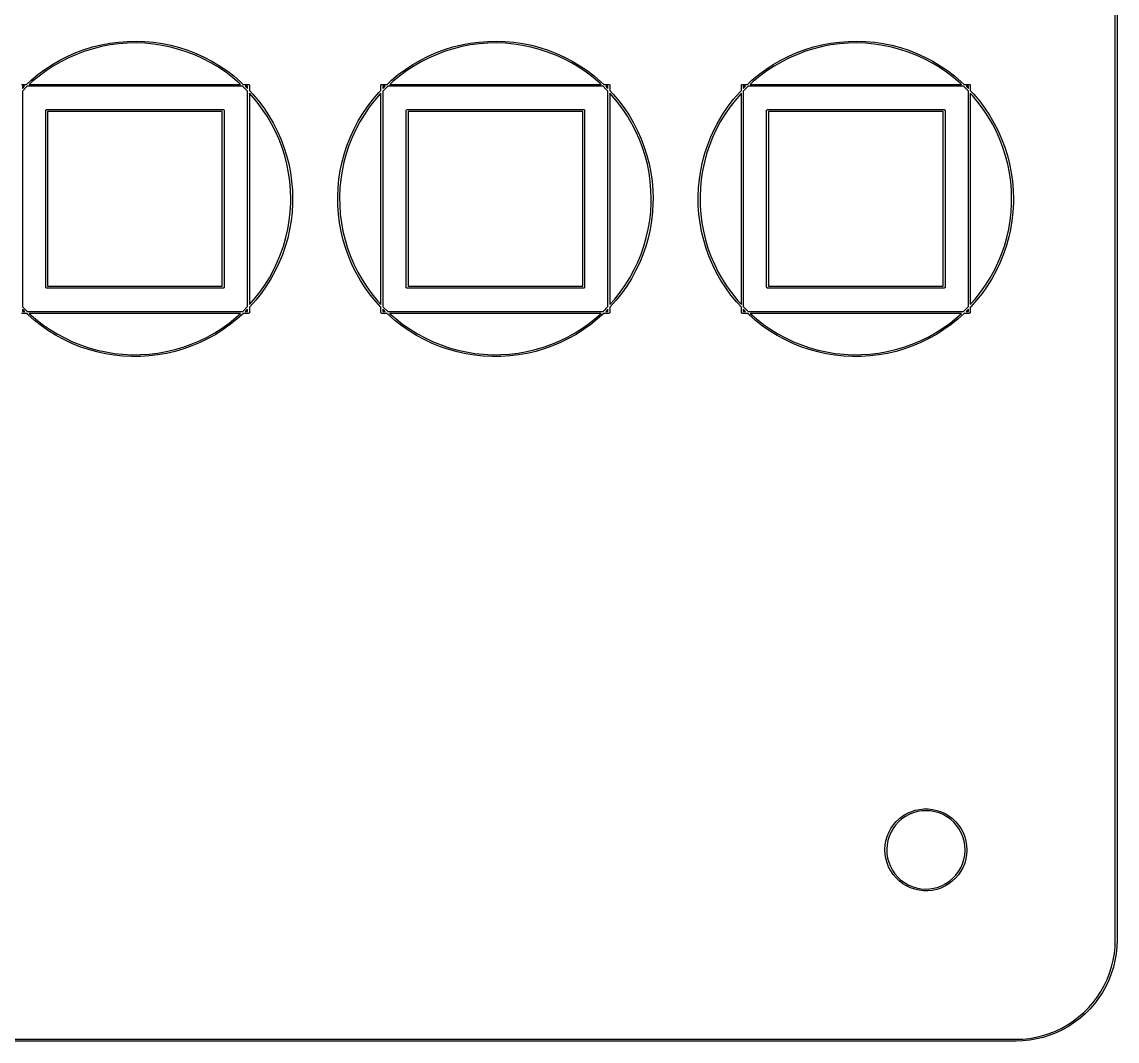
# Model space of a CAD drawing. Extents: x 63 to 356, y -222 to -69.
# Drawn here: x 269.6 to 356.5, y -221.5 to -140.8 of the extents above; entities that cross this region are included whole.
import ezdxf

# ---------------------------------------------------------------- set-up
doc = ezdxf.new("R2010")
doc.units = 0
doc.layers.add('BLACK', color=7, linetype='CONTINUOUS')

msp = doc.modelspace()

# ---------------------------------------------------------------- linework, layer by layer
at = {"layer": 'BLACK', "linetype": 'CONTINUOUS'}
for p, q in [((356.319, -213.519), (356.319, -76.9937)), ((356.469, -76.9937), (356.469, -213.519)), ((276.608, -142.443), (277.3, -142.351)), ((277.3, -142.351), (277.996, -142.297)), ((277.996, -142.297), (278.694, -142.282)), ((278.694, -142.282), (279.391, -142.307)), ((279.391, -142.307), (280.086, -142.37)), ((280.086, -142.37), (280.777, -142.472)), ((305.183, -142.443), (305.875, -142.351)), ((305.875, -142.351), (306.571, -142.297)), ((306.571, -142.297), (307.269, -142.282)), ((307.269, -142.282), (307.966, -142.307)), ((307.966, -142.307), (308.661, -142.37)), ((308.661, -142.37), (309.352, -142.472)), ((333.758, -142.443), (334.45, -142.351)), ((334.45, -142.351), (335.146, -142.297)), ((335.146, -142.297), (335.844, -142.282)), ((335.844, -142.282), (336.541, -142.307)), ((336.541, -142.307), (337.236, -142.37)), ((337.236, -142.37), (337.927, -142.472)), ((273.284, -143.472), (273.924, -143.192)), ((273.924, -143.192), (274.578, -142.949)), ((274.625, -143.086), (273.978, -143.327)), ((274.578, -142.949), (275.245, -142.743)), ((275.284, -142.882), (274.625, -143.086)), ((275.245, -142.743), (275.922, -142.574)), ((275.953, -142.715), (275.284, -142.882)), ((275.922, -142.574), (276.608, -142.443)), ((276.631, -142.586), (275.953, -142.715)), ((277.315, -142.495), (276.631, -142.586)), ((278.003, -142.442), (277.315, -142.495)), ((278.692, -142.427), (278.003, -142.442)), ((279.382, -142.451), (278.692, -142.427)), ((280.069, -142.514), (279.382, -142.451)), ((280.752, -142.615), (280.069, -142.514)), ((281.427, -142.753), (280.752, -142.615)), ((280.777, -142.472), (281.46, -142.612)), ((282.094, -142.93), (281.427, -142.753)), ((281.46, -142.612), (282.135, -142.791)), ((282.75, -143.143), (282.094, -142.93)), ((282.135, -142.791), (282.799, -143.006)), ((283.394, -143.392), (282.75, -143.143)), ((282.799, -143.006), (283.45, -143.259)), ((283.45, -143.259), (284.086, -143.547)), ((301.859, -143.472), (302.499, -143.192)), ((302.499, -143.192), (303.153, -142.949)), ((303.2, -143.086), (302.553, -143.327)), ((303.153, -142.949), (303.82, -142.743)), ((303.859, -142.882), (303.2, -143.086)), ((303.82, -142.743), (304.497, -142.574)), ((304.528, -142.715), (303.859, -142.882)), ((304.497, -142.574), (305.183, -142.443)), ((305.206, -142.586), (304.528, -142.715)), ((305.89, -142.495), (305.206, -142.586)), ((306.578, -142.442), (305.89, -142.495)), ((307.267, -142.427), (306.578, -142.442)), ((307.957, -142.451), (307.267, -142.427)), ((308.644, -142.514), (307.957, -142.451)), ((309.327, -142.615), (308.644, -142.514)), ((310.002, -142.753), (309.327, -142.615)), ((309.352, -142.472), (310.035, -142.612)), ((310.669, -142.93), (310.002, -142.753)), ((310.035, -142.612), (310.71, -142.791)), ((311.325, -143.143), (310.669, -142.93)), ((310.71, -142.791), (311.374, -143.006)), ((311.969, -143.392), (311.325, -143.143)), ((311.374, -143.006), (312.025, -143.259)), ((312.025, -143.259), (312.661, -143.547)), ((330.434, -143.472), (331.074, -143.192)), ((331.074, -143.192), (331.728, -142.949)), ((331.775, -143.086), (331.128, -143.327)), ((331.728, -142.949), (332.395, -142.743)), ((332.434, -142.882), (331.775, -143.086)), ((332.395, -142.743), (333.072, -142.574)), ((333.103, -142.715), (332.434, -142.882)), ((333.072, -142.574), (333.758, -142.443)), ((333.781, -142.586), (333.103, -142.715)), ((334.465, -142.495), (333.781, -142.586)), ((335.153, -142.442), (334.465, -142.495)), ((335.842, -142.427), (335.153, -142.442)), ((336.532, -142.451), (335.842, -142.427)), ((337.219, -142.514), (336.532, -142.451)), ((337.902, -142.615), (337.219, -142.514)), ((338.577, -142.753), (337.902, -142.615)), ((337.927, -142.472), (338.61, -142.612)), ((339.244, -142.93), (338.577, -142.753)), ((338.61, -142.612), (339.285, -142.791)), ((339.9, -143.143), (339.244, -142.93)), ((339.285, -142.791), (339.949, -143.006)), ((340.544, -143.392), (339.9, -143.143)), ((339.949, -143.006), (340.6, -143.259)), ((340.6, -143.259), (341.236, -143.547)), ((272.057, -144.135), (272.661, -143.786)), ((272.73, -143.914), (272.133, -144.259)), ((272.661, -143.786), (273.284, -143.472)), ((273.346, -143.603), (272.73, -143.914)), ((273.978, -143.327), (273.346, -143.603)), ((284.022, -143.677), (283.394, -143.392)), ((284.633, -143.997), (284.022, -143.677)), ((284.086, -143.547), (284.704, -143.87)), ((285.226, -144.35), (284.633, -143.997)), ((284.704, -143.87), (285.304, -144.228)), ((300.632, -144.135), (301.236, -143.786)), ((301.305, -143.914), (300.708, -144.259)), ((301.236, -143.786), (301.859, -143.472)), ((301.921, -143.603), (301.305, -143.914)), ((302.553, -143.327), (301.921, -143.603)), ((312.597, -143.677), (311.969, -143.392)), ((313.208, -143.997), (312.597, -143.677)), ((312.661, -143.547), (313.279, -143.87)), ((313.801, -144.35), (313.208, -143.997)), ((313.279, -143.87), (313.879, -144.228)), ((329.207, -144.135), (329.811, -143.786)), ((329.88, -143.914), (329.283, -144.259)), ((329.811, -143.786), (330.434, -143.472)), ((330.496, -143.603), (329.88, -143.914)), ((331.128, -143.327), (330.496, -143.603)), ((341.172, -143.677), (340.544, -143.392)), ((341.783, -143.997), (341.172, -143.677)), ((341.236, -143.547), (341.854, -143.87)), ((342.376, -144.35), (341.783, -143.997)), ((341.854, -143.87), (342.454, -144.228)), ((270.373, -145.377), (270.911, -144.932)), ((270.911, -144.932), (271.473, -144.518)), ((271.556, -144.637), (271, -145.046)), ((271.473, -144.518), (272.057, -144.135)), ((272.133, -144.259), (271.556, -144.637)), ((285.798, -144.736), (285.226, -144.35)), ((285.304, -144.228), (285.882, -144.618)), ((286.347, -145.153), (285.798, -144.736)), ((285.882, -144.618), (286.438, -145.04)), ((298.948, -145.377), (299.486, -144.932)), ((299.486, -144.932), (300.048, -144.518)), ((300.131, -144.637), (299.575, -145.046)), ((300.048, -144.518), (300.632, -144.135)), ((300.708, -144.259), (300.131, -144.637)), ((314.373, -144.736), (313.801, -144.35)), ((313.879, -144.228), (314.457, -144.618)), ((314.922, -145.153), (314.373, -144.736)), ((314.457, -144.618), (315.013, -145.04)), ((327.523, -145.377), (328.061, -144.932)), ((328.061, -144.932), (328.623, -144.518)), ((328.706, -144.637), (328.15, -145.046)), ((328.623, -144.518), (329.207, -144.135)), ((329.283, -144.259), (328.706, -144.637)), ((342.948, -144.736), (342.376, -144.35)), ((342.454, -144.228), (343.032, -144.618)), ((343.497, -145.153), (342.948, -144.736)), ((343.032, -144.618), (343.588, -145.04)), ((269.606, -145.706), (270.017, -145.706)), ((269.681, -145.856), (269.681, -146.037)), ((269.681, -146.037), (269.856, -145.856)), ((269.856, -145.856), (269.681, -145.856)), ((270.069, -145.856), (269.962, -145.955)), ((270.017, -145.706), (270.373, -145.377)), ((287.142, -145.856), (270.069, -145.856)), ((270.469, -145.486), (270.231, -145.706)), ((270.231, -145.706), (286.984, -145.706)), ((271, -145.046), (270.469, -145.486)), ((286.873, -145.6), (286.347, -145.153)), ((286.438, -145.04), (286.97, -145.493)), ((286.984, -145.706), (286.873, -145.6)), ((286.97, -145.493), (287.194, -145.706)), ((287.372, -146.076), (287.142, -145.856)), ((287.194, -145.706), (287.606, -145.706)), ((287.352, -145.856), (287.475, -145.974)), ((287.531, -145.856), (287.352, -145.856)), ((287.531, -146.034), (287.531, -145.856)), ((287.606, -145.706), (287.616, -145.708)), ((287.616, -145.708), (287.619, -145.707)), ((287.619, -145.707), (287.622, -145.709)), ((287.622, -145.709), (287.632, -145.711)), ((287.632, -145.711), (287.647, -145.723)), ((287.647, -145.723), (287.664, -145.733)), ((287.664, -145.733), (287.666, -145.739)), ((287.666, -145.739), (287.671, -145.744)), ((287.671, -145.744), (287.675, -145.763)), ((287.675, -145.763), (287.681, -145.781)), ((287.681, -145.781), (287.681, -146.193)), ((298.106, -145.781), (298.108, -145.771)), ((298.106, -146.192), (298.106, -145.781)), ((298.107, -145.768), (298.109, -145.765)), ((298.108, -145.771), (298.107, -145.768)), ((298.109, -145.765), (298.111, -145.756)), ((298.111, -145.756), (298.123, -145.741)), ((298.123, -145.741), (298.133, -145.724)), ((298.133, -145.724), (298.139, -145.721)), ((298.139, -145.721), (298.144, -145.716)), ((298.144, -145.716), (298.163, -145.713)), ((298.163, -145.713), (298.181, -145.706)), ((298.181, -145.706), (298.592, -145.706)), ((298.256, -145.856), (298.256, -146.037)), ((298.256, -146.037), (298.431, -145.856)), ((298.431, -145.856), (298.256, -145.856)), ((298.644, -145.856), (298.537, -145.955)), ((298.592, -145.706), (298.948, -145.377)), ((315.717, -145.856), (298.644, -145.856)), ((299.044, -145.486), (298.806, -145.706)), ((298.806, -145.706), (315.559, -145.706)), ((299.575, -145.046), (299.044, -145.486)), ((315.448, -145.6), (314.922, -145.153)), ((315.013, -145.04), (315.545, -145.493)), ((315.559, -145.706), (315.448, -145.6)), ((315.545, -145.493), (315.769, -145.706)), ((315.947, -146.076), (315.717, -145.856)), ((315.769, -145.706), (316.181, -145.706)), ((315.927, -145.856), (316.05, -145.974)), ((316.106, -145.856), (315.927, -145.856)), ((316.106, -146.034), (316.106, -145.856)), ((316.181, -145.706), (316.191, -145.708)), ((316.191, -145.708), (316.194, -145.707)), ((316.194, -145.707), (316.197, -145.709)), ((316.197, -145.709), (316.207, -145.711)), ((316.207, -145.711), (316.222, -145.723)), ((316.222, -145.723), (316.239, -145.733)), ((316.239, -145.733), (316.241, -145.739)), ((316.241, -145.739), (316.246, -145.744)), ((316.246, -145.744), (316.25, -145.763)), ((316.25, -145.763), (316.256, -145.781)), ((316.256, -145.781), (316.256, -146.193)), ((326.681, -145.781), (326.683, -145.771)), ((326.681, -146.192), (326.681, -145.781)), ((326.682, -145.768), (326.684, -145.765)), ((326.683, -145.771), (326.682, -145.768)), ((326.684, -145.765), (326.686, -145.756)), ((326.686, -145.756), (326.698, -145.741)), ((326.698, -145.741), (326.708, -145.724)), ((326.708, -145.724), (326.714, -145.721)), ((326.714, -145.721), (326.719, -145.716)), ((326.719, -145.716), (326.738, -145.713)), ((326.738, -145.713), (326.756, -145.706)), ((326.756, -145.706), (327.167, -145.706)), ((326.831, -145.856), (326.831, -146.037)), ((326.831, -146.037), (327.006, -145.856)), ((327.006, -145.856), (326.831, -145.856)), ((327.219, -145.856), (327.112, -145.955)), ((327.167, -145.706), (327.523, -145.377)), ((344.292, -145.856), (327.219, -145.856)), ((327.619, -145.486), (327.381, -145.706)), ((327.381, -145.706), (344.134, -145.706)), ((328.15, -145.046), (327.619, -145.486)), ((344.023, -145.6), (343.497, -145.153)), ((343.588, -145.04), (344.12, -145.493)), ((344.134, -145.706), (344.023, -145.6)), ((344.12, -145.493), (344.344, -145.706)), ((344.522, -146.076), (344.292, -145.856)), ((344.344, -145.706), (344.756, -145.706)), ((344.502, -145.856), (344.625, -145.974)), ((344.681, -145.856), (344.502, -145.856)), ((344.681, -146.034), (344.681, -145.856)), ((344.756, -145.706), (344.766, -145.708)), ((344.766, -145.708), (344.769, -145.707)), ((344.769, -145.707), (344.772, -145.709)), ((344.772, -145.709), (344.782, -145.711)), ((344.782, -145.711), (344.797, -145.723)), ((344.797, -145.723), (344.814, -145.733)), ((344.814, -145.733), (344.816, -145.739)), ((344.816, -145.739), (344.821, -145.744)), ((344.821, -145.744), (344.825, -145.763)), ((344.825, -145.763), (344.831, -145.781)), ((344.831, -145.781), (344.831, -146.193)), ((269.962, -145.955), (269.681, -146.246)), ((269.681, -146.246), (269.681, -163.321)), ((287.531, -146.245), (287.372, -146.076)), ((287.475, -145.974), (287.531, -146.034)), ((287.531, -163.32), (287.531, -146.245)), ((287.681, -146.193), (287.953, -146.483)), ((287.845, -146.579), (287.681, -146.405)), ((287.681, -146.405), (287.681, -163.16)), ((288.288, -147.107), (287.845, -146.579)), ((287.953, -146.483), (288.402, -147.017)), ((297.495, -146.881), (297.951, -146.353)), ((298.058, -146.451), (297.607, -146.973)), ((297.951, -146.353), (298.106, -146.192)), ((298.106, -146.401), (298.058, -146.451)), ((298.106, -163.157), (298.106, -146.401)), ((298.537, -145.955), (298.256, -146.246)), ((298.256, -146.246), (298.256, -163.321)), ((316.106, -146.245), (315.947, -146.076)), ((316.05, -145.974), (316.106, -146.034)), ((316.106, -163.32), (316.106, -146.245)), ((316.256, -146.193), (316.528, -146.483)), ((316.42, -146.579), (316.256, -146.405)), ((316.256, -146.405), (316.256, -163.16)), ((316.863, -147.107), (316.42, -146.579)), ((316.528, -146.483), (316.977, -147.017)), ((326.07, -146.881), (326.526, -146.353)), ((326.633, -146.451), (326.182, -146.973)), ((326.526, -146.353), (326.681, -146.192)), ((326.681, -146.401), (326.633, -146.451)), ((326.681, -163.157), (326.681, -146.401)), ((327.112, -145.955), (326.831, -146.246)), ((326.831, -146.246), (326.831, -163.321)), ((344.681, -146.245), (344.522, -146.076)), ((344.625, -145.974), (344.681, -146.034)), ((344.681, -163.32), (344.681, -146.245)), ((344.831, -146.193), (345.103, -146.483)), ((344.995, -146.579), (344.831, -146.405)), ((344.831, -146.405), (344.831, -163.16)), ((345.438, -147.107), (344.995, -146.579)), ((345.103, -146.483), (345.552, -147.017)), ((288.701, -147.66), (288.288, -147.107)), ((288.402, -147.017), (288.82, -147.576)), ((288.82, -147.576), (289.206, -148.158)), ((296.675, -148.01), (297.069, -147.434)), ((297.186, -147.52), (296.797, -148.089)), ((297.069, -147.434), (297.495, -146.881)), ((297.607, -146.973), (297.186, -147.52)), ((317.276, -147.66), (316.863, -147.107)), ((316.977, -147.017), (317.395, -147.576)), ((317.395, -147.576), (317.781, -148.158)), ((325.25, -148.01), (325.644, -147.434)), ((325.762, -147.52), (325.372, -148.089)), ((325.644, -147.434), (326.07, -146.881)), ((326.182, -146.973), (325.762, -147.52)), ((345.851, -147.66), (345.438, -147.107)), ((345.552, -147.017), (345.97, -147.576)), ((345.97, -147.576), (346.356, -148.158)), ((271.531, -147.781), (271.533, -147.771)), ((271.531, -161.781), (271.531, -147.781)), ((271.532, -147.768), (271.534, -147.765)), ((271.533, -147.771), (271.532, -147.768)), ((271.534, -147.765), (271.536, -147.756)), ((271.536, -147.756), (271.548, -147.741)), ((271.548, -147.741), (271.558, -147.724)), ((271.558, -147.724), (271.564, -147.721)), ((271.564, -147.721), (271.569, -147.716)), ((271.569, -147.716), (271.588, -147.713)), ((271.588, -147.713), (271.606, -147.706)), ((271.606, -147.706), (285.606, -147.706)), ((271.681, -147.856), (271.681, -161.706)), ((285.531, -147.856), (271.681, -147.856)), ((285.531, -161.706), (285.531, -147.856)), ((285.606, -147.706), (285.616, -147.708)), ((285.616, -147.708), (285.619, -147.707)), ((285.619, -147.707), (285.622, -147.709)), ((285.622, -147.709), (285.632, -147.711)), ((285.632, -147.711), (285.647, -147.723)), ((285.647, -147.723), (285.664, -147.733)), ((285.664, -147.733), (285.666, -147.739)), ((285.666, -147.739), (285.671, -147.744)), ((285.671, -147.744), (285.675, -147.763)), ((285.675, -147.763), (285.681, -147.781)), ((285.681, -147.781), (285.681, -161.781)), ((289.083, -148.235), (288.701, -147.66)), ((289.432, -148.83), (289.083, -148.235)), ((289.206, -148.158), (289.559, -148.76)), ((296.313, -148.607), (296.675, -148.01)), ((296.797, -148.089), (296.439, -148.679)), ((300.106, -147.781), (300.108, -147.771)), ((300.106, -161.781), (300.106, -147.781)), ((300.107, -147.768), (300.109, -147.765)), ((300.108, -147.771), (300.107, -147.768)), ((300.109, -147.765), (300.111, -147.756)), ((300.111, -147.756), (300.123, -147.741)), ((300.123, -147.741), (300.133, -147.724)), ((300.133, -147.724), (300.139, -147.721)), ((300.139, -147.721), (300.144, -147.716)), ((300.144, -147.716), (300.163, -147.713)), ((300.163, -147.713), (300.181, -147.706)), ((300.181, -147.706), (314.181, -147.706)), ((300.256, -147.856), (300.256, -161.706)), ((314.106, -147.856), (300.256, -147.856)), ((314.106, -161.706), (314.106, -147.856)), ((314.181, -147.706), (314.191, -147.708)), ((314.191, -147.708), (314.194, -147.707)), ((314.194, -147.707), (314.197, -147.709)), ((314.197, -147.709), (314.207, -147.711)), ((314.207, -147.711), (314.222, -147.723)), ((314.222, -147.723), (314.239, -147.733)), ((314.239, -147.733), (314.241, -147.739)), ((314.241, -147.739), (314.246, -147.744)), ((314.246, -147.744), (314.25, -147.763)), ((314.25, -147.763), (314.256, -147.781)), ((314.256, -147.781), (314.256, -161.781)), ((317.658, -148.235), (317.276, -147.66)), ((318.007, -148.83), (317.658, -148.235)), ((317.781, -148.158), (318.134, -148.76)), ((324.888, -148.607), (325.25, -148.01)), ((325.372, -148.089), (325.014, -148.679)), ((328.681, -147.781), (328.683, -147.771)), ((328.681, -161.781), (328.681, -147.781)), ((328.682, -147.768), (328.684, -147.765)), ((328.683, -147.771), (328.682, -147.768)), ((328.684, -147.765), (328.686, -147.756)), ((328.686, -147.756), (328.698, -147.741)), ((328.698, -147.741), (328.708, -147.724)), ((328.708, -147.724), (328.714, -147.721)), ((328.714, -147.721), (328.719, -147.716)), ((328.719, -147.716), (328.738, -147.713)), ((328.738, -147.713), (328.756, -147.706)), ((328.756, -147.706), (342.756, -147.706)), ((328.831, -147.856), (328.831, -161.706)), ((342.681, -147.856), (328.831, -147.856)), ((342.681, -161.706), (342.681, -147.856)), ((342.756, -147.706), (342.766, -147.708)), ((342.766, -147.708), (342.769, -147.707)), ((342.769, -147.707), (342.772, -147.709)), ((342.772, -147.709), (342.782, -147.711)), ((342.782, -147.711), (342.797, -147.723)), ((342.797, -147.723), (342.814, -147.733)), ((342.814, -147.733), (342.816, -147.739)), ((342.816, -147.739), (342.821, -147.744)), ((342.821, -147.744), (342.825, -147.763)), ((342.825, -147.763), (342.831, -147.781)), ((342.831, -147.781), (342.831, -161.781)), ((346.233, -148.235), (345.851, -147.66)), ((346.582, -148.83), (346.233, -148.235)), ((346.356, -148.158), (346.709, -148.76)), ((289.748, -149.443), (289.432, -148.83)), ((289.559, -148.76), (289.878, -149.381)), ((295.693, -149.857), (295.986, -149.224)), ((296.115, -149.288), (295.826, -149.914)), ((295.986, -149.224), (296.313, -148.607)), ((296.439, -148.679), (296.115, -149.288)), ((318.323, -149.443), (318.007, -148.83)), ((318.134, -148.76), (318.453, -149.381)), ((324.268, -149.857), (324.561, -149.224)), ((324.69, -149.288), (324.401, -149.914)), ((324.561, -149.224), (324.888, -148.607)), ((325.014, -148.679), (324.69, -149.288)), ((346.898, -149.443), (346.582, -148.83)), ((346.709, -148.76), (347.028, -149.381)), ((290.028, -150.073), (289.748, -149.443)), ((289.878, -149.381), (290.162, -150.018)), ((290.273, -150.718), (290.028, -150.073)), ((290.162, -150.018), (290.41, -150.671)), ((295.436, -150.506), (295.693, -149.857)), ((295.826, -149.914), (295.572, -150.556)), ((318.603, -150.073), (318.323, -149.443)), ((318.453, -149.381), (318.737, -150.018)), ((318.848, -150.718), (318.603, -150.073)), ((318.737, -150.018), (318.985, -150.671)), ((324.011, -150.506), (324.268, -149.857)), ((324.401, -149.914), (324.147, -150.556)), ((347.178, -150.073), (346.898, -149.443)), ((347.028, -149.381), (347.312, -150.018)), ((347.423, -150.718), (347.178, -150.073)), ((347.312, -150.018), (347.56, -150.671)), ((290.482, -151.376), (290.273, -150.718)), ((290.41, -150.671), (290.621, -151.336)), ((295.216, -151.169), (295.436, -150.506)), ((295.572, -150.556), (295.354, -151.21)), ((319.057, -151.376), (318.848, -150.718)), ((318.985, -150.671), (319.196, -151.336)), ((323.791, -151.169), (324.011, -150.506)), ((324.147, -150.556), (323.929, -151.21)), ((347.632, -151.376), (347.423, -150.718)), ((347.56, -150.671), (347.771, -151.336)), ((290.653, -152.044), (290.482, -151.376)), ((290.621, -151.336), (290.795, -152.012)), ((294.887, -152.525), (295.033, -151.842)), ((295.173, -151.876), (295.03, -152.551)), ((295.033, -151.842), (295.216, -151.169)), ((295.354, -151.21), (295.173, -151.876)), ((319.228, -152.044), (319.057, -151.376)), ((319.196, -151.336), (319.37, -152.012)), ((323.462, -152.525), (323.608, -151.842)), ((323.748, -151.876), (323.605, -152.551)), ((323.608, -151.842), (323.791, -151.169)), ((323.929, -151.21), (323.748, -151.876)), ((347.803, -152.044), (347.632, -151.376)), ((347.771, -151.336), (347.945, -152.012)), ((290.787, -152.721), (290.653, -152.044)), ((290.883, -153.404), (290.787, -152.721)), ((290.795, -152.012), (290.93, -152.697)), ((290.93, -152.697), (291.028, -153.388)), ((294.781, -153.215), (294.887, -152.525)), ((295.03, -152.551), (294.924, -153.233)), ((319.362, -152.721), (319.228, -152.044)), ((319.458, -153.404), (319.362, -152.721)), ((319.37, -152.012), (319.505, -152.697)), ((319.505, -152.697), (319.603, -153.388)), ((323.356, -153.215), (323.462, -152.525)), ((323.605, -152.551), (323.499, -153.233)), ((347.937, -152.721), (347.803, -152.044)), ((348.033, -153.404), (347.937, -152.721)), ((347.945, -152.012), (348.08, -152.697)), ((348.08, -152.697), (348.178, -153.388)), ((290.941, -154.092), (290.883, -153.404)), ((291.028, -153.388), (291.086, -154.084)), ((294.713, -153.909), (294.781, -153.215)), ((294.924, -153.233), (294.857, -153.919)), ((319.516, -154.092), (319.458, -153.404)), ((319.603, -153.388), (319.661, -154.084)), ((323.288, -153.909), (323.356, -153.215)), ((323.499, -153.233), (323.432, -153.919)), ((348.091, -154.092), (348.033, -153.404)), ((348.178, -153.388), (348.236, -154.084)), ((290.96, -154.781), (290.941, -154.092)), ((291.086, -154.084), (291.105, -154.781)), ((294.683, -154.607), (294.713, -153.909)), ((294.857, -153.919), (294.828, -154.609)), ((319.535, -154.781), (319.516, -154.092)), ((319.661, -154.084), (319.68, -154.781)), ((323.258, -154.607), (323.288, -153.909)), ((323.432, -153.919), (323.403, -154.609)), ((348.11, -154.781), (348.091, -154.092)), ((348.236, -154.084), (348.255, -154.781)), ((290.917, -155.815), (290.956, -155.126)), ((290.956, -155.126), (290.96, -154.781)), ((291.101, -155.13), (291.062, -155.827)), ((291.105, -154.781), (291.101, -155.13)), ((294.683, -154.609), (294.683, -154.607)), ((294.693, -155.305), (294.683, -154.609)), ((294.742, -156.001), (294.693, -155.305)), ((294.828, -154.609), (294.838, -155.299)), ((294.838, -155.299), (294.886, -155.987)), ((319.492, -155.815), (319.531, -155.126)), ((319.531, -155.126), (319.535, -154.781)), ((319.676, -155.13), (319.637, -155.827)), ((319.68, -154.781), (319.676, -155.13)), ((323.258, -154.609), (323.258, -154.607)), ((323.268, -155.305), (323.258, -154.609)), ((323.317, -156.001), (323.268, -155.305)), ((323.403, -154.609), (323.413, -155.299)), ((323.413, -155.299), (323.461, -155.987)), ((348.067, -155.815), (348.106, -155.126)), ((348.106, -155.126), (348.11, -154.781)), ((348.251, -155.13), (348.212, -155.827)), ((348.255, -154.781), (348.251, -155.13)), ((290.84, -156.501), (290.917, -155.815)), ((291.062, -155.827), (290.984, -156.521)), ((294.829, -156.693), (294.742, -156.001)), ((294.886, -155.987), (294.972, -156.671)), ((319.415, -156.501), (319.492, -155.815)), ((319.637, -155.827), (319.559, -156.521)), ((323.404, -156.693), (323.317, -156.001)), ((323.461, -155.987), (323.547, -156.671)), ((347.99, -156.501), (348.067, -155.815)), ((348.212, -155.827), (348.134, -156.521)), ((290.725, -157.181), (290.84, -156.501)), ((290.984, -156.521), (290.867, -157.209)), ((294.955, -157.38), (294.829, -156.693)), ((294.972, -156.671), (295.097, -157.35)), ((319.3, -157.181), (319.415, -156.501)), ((319.559, -156.521), (319.442, -157.209)), ((323.53, -157.38), (323.404, -156.693)), ((323.547, -156.671), (323.672, -157.35)), ((347.875, -157.181), (347.99, -156.501)), ((348.134, -156.521), (348.017, -157.209)), ((290.382, -158.517), (290.572, -157.854)), ((290.713, -157.89), (290.52, -158.561)), ((290.572, -157.854), (290.725, -157.181)), ((290.867, -157.209), (290.713, -157.89)), ((295.119, -158.058), (294.955, -157.38)), ((295.097, -157.35), (295.259, -158.02)), ((295.259, -158.02), (295.459, -158.681)), ((318.957, -158.517), (319.147, -157.854)), ((319.288, -157.89), (319.095, -158.561)), ((319.147, -157.854), (319.3, -157.181)), ((319.442, -157.209), (319.288, -157.89)), ((323.694, -158.058), (323.53, -157.38)), ((323.672, -157.35), (323.834, -158.02)), ((323.834, -158.02), (324.034, -158.681)), ((347.532, -158.517), (347.722, -157.854)), ((347.863, -157.89), (347.67, -158.561)), ((347.722, -157.854), (347.875, -157.181)), ((348.017, -157.209), (347.863, -157.89)), ((290.155, -159.168), (290.382, -158.517)), ((290.52, -158.561), (290.291, -159.22)), ((295.321, -158.727), (295.119, -158.058)), ((295.56, -159.382), (295.321, -158.727)), ((295.459, -158.681), (295.695, -159.329)), ((318.73, -159.168), (318.957, -158.517)), ((319.095, -158.561), (318.866, -159.22)), ((323.896, -158.727), (323.694, -158.058)), ((324.135, -159.382), (323.896, -158.727)), ((324.034, -158.681), (324.27, -159.329)), ((347.305, -159.168), (347.532, -158.517)), ((347.67, -158.561), (347.441, -159.22)), ((289.892, -159.806), (290.155, -159.168)), ((290.291, -159.22), (290.025, -159.865)), ((295.835, -160.024), (295.56, -159.382)), ((295.695, -159.329), (295.966, -159.963)), ((318.467, -159.806), (318.73, -159.168)), ((318.866, -159.22), (318.6, -159.865)), ((324.41, -160.024), (324.135, -159.382)), ((324.27, -159.329), (324.541, -159.963)), ((347.042, -159.806), (347.305, -159.168)), ((347.441, -159.22), (347.175, -159.865)), ((289.262, -161.033), (289.594, -160.428)), ((289.723, -160.495), (289.387, -161.106)), ((289.594, -160.428), (289.892, -159.806)), ((290.025, -159.865), (289.723, -160.495)), ((296.145, -160.649), (295.835, -160.024)), ((295.966, -159.963), (296.273, -160.581)), ((296.273, -160.581), (296.614, -161.181)), ((317.837, -161.033), (318.169, -160.428)), ((318.298, -160.495), (317.962, -161.106)), ((318.169, -160.428), (318.467, -159.806)), ((318.6, -159.865), (318.298, -160.495)), ((324.72, -160.649), (324.41, -160.024)), ((324.541, -159.963), (324.848, -160.581)), ((324.848, -160.581), (325.189, -161.181)), ((346.412, -161.033), (346.744, -160.428)), ((346.873, -160.495), (346.537, -161.106)), ((346.744, -160.428), (347.042, -159.806)), ((347.175, -159.865), (346.873, -160.495)), ((288.896, -161.618), (289.262, -161.033)), ((289.387, -161.106), (289.017, -161.698)), ((296.49, -161.256), (296.145, -160.649)), ((296.868, -161.843), (296.49, -161.256)), ((296.614, -161.181), (296.988, -161.761)), ((317.471, -161.618), (317.837, -161.033)), ((317.962, -161.106), (317.592, -161.698)), ((325.065, -161.256), (324.72, -160.649)), ((325.443, -161.843), (325.065, -161.256)), ((325.189, -161.181), (325.563, -161.761)), ((346.046, -161.618), (346.412, -161.033)), ((346.537, -161.106), (346.167, -161.698)), ((271.538, -161.8), (271.531, -161.781)), ((271.541, -161.819), (271.538, -161.8)), ((271.547, -161.823), (271.541, -161.819)), ((271.549, -161.829), (271.547, -161.823)), ((271.566, -161.839), (271.549, -161.829)), ((271.581, -161.852), (271.566, -161.839)), ((271.59, -161.853), (271.581, -161.852)), ((271.593, -161.855), (271.59, -161.853)), ((271.597, -161.854), (271.593, -161.855)), ((271.606, -161.856), (271.597, -161.854)), ((285.606, -161.856), (271.606, -161.856)), ((271.681, -161.706), (285.531, -161.706)), ((285.625, -161.85), (285.606, -161.856)), ((285.644, -161.846), (285.625, -161.85)), ((285.648, -161.841), (285.644, -161.846)), ((285.655, -161.839), (285.648, -161.841)), ((285.664, -161.822), (285.655, -161.839)), ((285.677, -161.807), (285.664, -161.822)), ((285.678, -161.797), (285.677, -161.807)), ((285.68, -161.794), (285.678, -161.797)), ((285.681, -161.781), (285.68, -161.791)), ((285.68, -161.791), (285.68, -161.794)), ((288.07, -162.722), (288.499, -162.182)), ((288.615, -162.269), (288.181, -162.816)), ((288.499, -162.182), (288.896, -161.618)), ((289.017, -161.698), (288.615, -162.269)), ((297.278, -162.408), (296.868, -161.843)), ((296.988, -161.761), (297.393, -162.319)), ((297.393, -162.319), (297.829, -162.854)), ((300.113, -161.8), (300.106, -161.781)), ((300.116, -161.819), (300.113, -161.8)), ((300.122, -161.823), (300.116, -161.819)), ((300.124, -161.829), (300.122, -161.823)), ((300.141, -161.839), (300.124, -161.829)), ((300.156, -161.852), (300.141, -161.839)), ((300.165, -161.853), (300.156, -161.852)), ((300.168, -161.855), (300.165, -161.853)), ((300.172, -161.854), (300.168, -161.855)), ((300.181, -161.856), (300.172, -161.854)), ((314.181, -161.856), (300.181, -161.856)), ((300.256, -161.706), (314.106, -161.706)), ((314.2, -161.85), (314.181, -161.856)), ((314.219, -161.846), (314.2, -161.85)), ((314.223, -161.841), (314.219, -161.846)), ((314.23, -161.839), (314.223, -161.841)), ((314.239, -161.822), (314.23, -161.839)), ((314.252, -161.807), (314.239, -161.822)), ((314.253, -161.797), (314.252, -161.807)), ((314.255, -161.794), (314.253, -161.797)), ((314.256, -161.781), (314.255, -161.791)), ((314.255, -161.791), (314.255, -161.794)), ((316.645, -162.722), (317.074, -162.182)), ((317.19, -162.269), (316.756, -162.816)), ((317.074, -162.182), (317.471, -161.618)), ((317.592, -161.698), (317.19, -162.269)), ((325.853, -162.408), (325.443, -161.843)), ((325.563, -161.761), (325.968, -162.319)), ((325.968, -162.319), (326.404, -162.854)), ((328.688, -161.8), (328.681, -161.781)), ((328.691, -161.819), (328.688, -161.8)), ((328.697, -161.823), (328.691, -161.819)), ((328.699, -161.829), (328.697, -161.823)), ((328.716, -161.839), (328.699, -161.829)), ((328.731, -161.852), (328.716, -161.839)), ((328.74, -161.853), (328.731, -161.852)), ((328.743, -161.855), (328.74, -161.853)), ((328.747, -161.854), (328.743, -161.855)), ((328.756, -161.856), (328.747, -161.854)), ((342.756, -161.856), (328.756, -161.856)), ((328.831, -161.706), (342.681, -161.706)), ((342.775, -161.85), (342.756, -161.856)), ((342.794, -161.846), (342.775, -161.85)), ((342.798, -161.841), (342.794, -161.846)), ((342.805, -161.839), (342.798, -161.841)), ((342.814, -161.822), (342.805, -161.839)), ((342.827, -161.807), (342.814, -161.822)), ((342.828, -161.797), (342.827, -161.807)), ((342.83, -161.794), (342.828, -161.797)), ((342.831, -161.781), (342.83, -161.791)), ((342.83, -161.791), (342.83, -161.794)), ((345.22, -162.722), (345.649, -162.182)), ((345.765, -162.269), (345.331, -162.816)), ((345.649, -162.182), (346.046, -161.618)), ((346.167, -161.698), (345.765, -162.269)), ((287.681, -163.16), (288.07, -162.722)), ((288.181, -162.816), (287.718, -163.338)), ((297.719, -162.948), (297.278, -162.408)), ((298.106, -163.372), (297.719, -162.948)), ((297.829, -162.854), (298.106, -163.157)), ((316.256, -163.16), (316.645, -162.722)), ((316.756, -162.816), (316.293, -163.338)), ((326.294, -162.948), (325.853, -162.408)), ((326.681, -163.372), (326.294, -162.948)), ((326.404, -162.854), (326.681, -163.157)), ((344.831, -163.16), (345.22, -162.722)), ((345.331, -162.816), (344.868, -163.338)), ((270.016, -163.856), (269.606, -163.856)), ((269.681, -163.321), (269.719, -163.363)), ((269.863, -163.706), (269.681, -163.529)), ((269.681, -163.529), (269.681, -163.706)), ((269.681, -163.706), (269.863, -163.706)), ((269.719, -163.363), (270.07, -163.706)), ((270.114, -163.952), (270.016, -163.856)), ((270.07, -163.706), (287.147, -163.706)), ((270.639, -164.412), (270.114, -163.952)), ((270.224, -163.856), (270.731, -164.3)), ((286.983, -163.856), (270.224, -163.856)), ((286.613, -164.189), (286.983, -163.856)), ((287.2, -163.856), (286.707, -164.3)), ((287.147, -163.706), (287.531, -163.32)), ((287.606, -163.856), (287.2, -163.856)), ((287.531, -163.525), (287.352, -163.706)), ((287.352, -163.706), (287.531, -163.706)), ((287.531, -163.706), (287.531, -163.525)), ((287.625, -163.85), (287.606, -163.856)), ((287.644, -163.846), (287.625, -163.85)), ((287.648, -163.841), (287.644, -163.846)), ((287.655, -163.839), (287.648, -163.841)), ((287.664, -163.822), (287.655, -163.839)), ((287.677, -163.807), (287.664, -163.822)), ((287.678, -163.797), (287.677, -163.807)), ((287.68, -163.794), (287.678, -163.797)), ((287.681, -163.781), (287.68, -163.791)), ((287.68, -163.791), (287.68, -163.794)), ((287.718, -163.338), (287.681, -163.374)), ((287.681, -163.374), (287.681, -163.781)), ((298.106, -163.781), (298.106, -163.372)), ((298.113, -163.8), (298.106, -163.781)), ((298.116, -163.819), (298.113, -163.8)), ((298.122, -163.823), (298.116, -163.819)), ((298.124, -163.829), (298.122, -163.823)), ((298.141, -163.839), (298.124, -163.829)), ((298.156, -163.852), (298.141, -163.839)), ((298.165, -163.853), (298.156, -163.852)), ((298.168, -163.855), (298.165, -163.853)), ((298.172, -163.854), (298.168, -163.855)), ((298.181, -163.856), (298.172, -163.854)), ((298.591, -163.856), (298.181, -163.856)), ((298.256, -163.321), (298.294, -163.363)), ((298.438, -163.706), (298.256, -163.529)), ((298.256, -163.529), (298.256, -163.706)), ((298.256, -163.706), (298.438, -163.706)), ((298.294, -163.363), (298.645, -163.706)), ((298.689, -163.952), (298.591, -163.856)), ((298.645, -163.706), (315.722, -163.706)), ((299.214, -164.412), (298.689, -163.952)), ((298.799, -163.856), (299.306, -164.3)), ((315.558, -163.856), (298.799, -163.856)), ((315.188, -164.189), (315.558, -163.856)), ((315.775, -163.856), (315.282, -164.3)), ((315.722, -163.706), (316.106, -163.32)), ((316.181, -163.856), (315.775, -163.856)), ((316.106, -163.525), (315.927, -163.706)), ((315.927, -163.706), (316.106, -163.706)), ((316.106, -163.706), (316.106, -163.525)), ((316.2, -163.85), (316.181, -163.856)), ((316.219, -163.846), (316.2, -163.85)), ((316.223, -163.841), (316.219, -163.846)), ((316.23, -163.839), (316.223, -163.841)), ((316.239, -163.822), (316.23, -163.839)), ((316.252, -163.807), (316.239, -163.822)), ((316.253, -163.797), (316.252, -163.807)), ((316.255, -163.794), (316.253, -163.797)), ((316.256, -163.781), (316.255, -163.791)), ((316.255, -163.791), (316.255, -163.794)), ((316.293, -163.338), (316.256, -163.374)), ((316.256, -163.374), (316.256, -163.781)), ((326.681, -163.781), (326.681, -163.372)), ((326.688, -163.8), (326.681, -163.781)), ((326.691, -163.819), (326.688, -163.8)), ((326.697, -163.823), (326.691, -163.819)), ((326.699, -163.829), (326.697, -163.823)), ((326.716, -163.839), (326.699, -163.829)), ((326.731, -163.852), (326.716, -163.839)), ((326.74, -163.853), (326.731, -163.852)), ((326.743, -163.855), (326.74, -163.853)), ((326.747, -163.854), (326.743, -163.855)), ((326.756, -163.856), (326.747, -163.854)), ((327.166, -163.856), (326.756, -163.856)), ((326.831, -163.321), (326.869, -163.363)), ((327.013, -163.706), (326.831, -163.529)), ((326.831, -163.529), (326.831, -163.706)), ((326.831, -163.706), (327.013, -163.706)), ((326.869, -163.363), (327.22, -163.706)), ((327.264, -163.952), (327.166, -163.856)), ((327.22, -163.706), (344.297, -163.706)), ((327.789, -164.412), (327.264, -163.952)), ((327.374, -163.856), (327.881, -164.3)), ((344.133, -163.856), (327.374, -163.856)), ((343.763, -164.189), (344.133, -163.856)), ((344.35, -163.856), (343.857, -164.3)), ((344.297, -163.706), (344.681, -163.32)), ((344.756, -163.856), (344.35, -163.856)), ((344.681, -163.525), (344.502, -163.706)), ((344.502, -163.706), (344.681, -163.706)), ((344.681, -163.706), (344.681, -163.525)), ((344.775, -163.85), (344.756, -163.856)), ((344.794, -163.846), (344.775, -163.85)), ((344.798, -163.841), (344.794, -163.846)), ((344.805, -163.839), (344.798, -163.841)), ((344.814, -163.822), (344.805, -163.839)), ((344.827, -163.807), (344.814, -163.822)), ((344.828, -163.797), (344.827, -163.807)), ((344.83, -163.794), (344.828, -163.797)), ((344.831, -163.781), (344.83, -163.791)), ((344.83, -163.791), (344.83, -163.794)), ((344.868, -163.338), (344.831, -163.374)), ((344.831, -163.374), (344.831, -163.781)), ((271.189, -164.842), (270.639, -164.412)), ((270.731, -164.3), (271.275, -164.725)), ((271.762, -165.24), (271.189, -164.842)), ((271.275, -164.725), (271.842, -165.119)), ((285.515, -165.023), (286.076, -164.622)), ((286.163, -164.737), (285.596, -165.144)), ((286.076, -164.622), (286.613, -164.189)), ((286.707, -164.3), (286.163, -164.737)), ((299.764, -164.842), (299.214, -164.412)), ((299.306, -164.3), (299.85, -164.725)), ((300.337, -165.24), (299.764, -164.842)), ((299.85, -164.725), (300.417, -165.119)), ((314.09, -165.023), (314.651, -164.622)), ((314.738, -164.737), (314.171, -165.144)), ((314.651, -164.622), (315.188, -164.189)), ((315.282, -164.3), (314.738, -164.737)), ((328.339, -164.842), (327.789, -164.412)), ((327.881, -164.3), (328.425, -164.725)), ((328.912, -165.24), (328.339, -164.842)), ((328.425, -164.725), (328.992, -165.119)), ((342.665, -165.023), (343.226, -164.622)), ((343.313, -164.737), (342.746, -165.144)), ((343.226, -164.622), (343.763, -164.189)), ((343.857, -164.3), (343.313, -164.737)), ((272.357, -165.606), (271.762, -165.24)), ((271.842, -165.119), (272.429, -165.48)), ((272.971, -165.938), (272.357, -165.606)), ((272.429, -165.48), (273.036, -165.808)), ((273.036, -165.808), (273.66, -166.102)), ((283.71, -166.032), (284.33, -165.73)), ((284.33, -165.73), (284.932, -165.393)), ((285.006, -165.518), (284.397, -165.858)), ((284.932, -165.393), (285.515, -165.023)), ((285.596, -165.144), (285.006, -165.518)), ((300.932, -165.606), (300.337, -165.24)), ((300.417, -165.119), (301.004, -165.48)), ((301.546, -165.938), (300.932, -165.606)), ((301.004, -165.48), (301.611, -165.808)), ((301.611, -165.808), (302.235, -166.102)), ((312.285, -166.032), (312.905, -165.73)), ((312.905, -165.73), (313.507, -165.393)), ((313.581, -165.518), (312.972, -165.858)), ((313.507, -165.393), (314.09, -165.023)), ((314.171, -165.144), (313.581, -165.518)), ((329.507, -165.606), (328.912, -165.24)), ((328.992, -165.119), (329.579, -165.48)), ((330.121, -165.938), (329.507, -165.606)), ((329.579, -165.48), (330.186, -165.808)), ((330.186, -165.808), (330.81, -166.102)), ((340.86, -166.032), (341.48, -165.73)), ((341.48, -165.73), (342.082, -165.393)), ((342.156, -165.518), (341.547, -165.858)), ((342.082, -165.393), (342.665, -165.023)), ((342.746, -165.144), (342.156, -165.518)), ((273.602, -166.235), (272.971, -165.938)), ((274.249, -166.496), (273.602, -166.235)), ((273.66, -166.102), (274.3, -166.361)), ((274.91, -166.721), (274.249, -166.496)), ((274.3, -166.361), (274.953, -166.583)), ((274.953, -166.583), (275.618, -166.768)), ((281.762, -166.726), (282.424, -166.531)), ((282.469, -166.669), (281.799, -166.866)), ((282.424, -166.531), (283.074, -166.299)), ((283.126, -166.435), (282.469, -166.669)), ((283.074, -166.299), (283.71, -166.032)), ((283.77, -166.164), (283.126, -166.435)), ((284.397, -165.858), (283.77, -166.164)), ((302.177, -166.235), (301.546, -165.938)), ((302.824, -166.496), (302.177, -166.235)), ((302.235, -166.102), (302.875, -166.361)), ((303.485, -166.721), (302.824, -166.496)), ((302.875, -166.361), (303.528, -166.583)), ((303.528, -166.583), (304.193, -166.768)), ((310.337, -166.726), (310.999, -166.531)), ((311.044, -166.669), (310.374, -166.866)), ((310.999, -166.531), (311.649, -166.299)), ((311.701, -166.435), (311.044, -166.669)), ((311.649, -166.299), (312.285, -166.032)), ((312.345, -166.164), (311.701, -166.435)), ((312.972, -165.858), (312.345, -166.164)), ((330.752, -166.235), (330.121, -165.938)), ((331.399, -166.496), (330.752, -166.235)), ((330.81, -166.102), (331.45, -166.361)), ((332.06, -166.721), (331.399, -166.496)), ((331.45, -166.361), (332.103, -166.583)), ((332.103, -166.583), (332.768, -166.768)), ((338.912, -166.726), (339.574, -166.531)), ((339.619, -166.669), (338.949, -166.866)), ((339.574, -166.531), (340.224, -166.299)), ((340.276, -166.435), (339.619, -166.669)), ((340.224, -166.299), (340.86, -166.032)), ((340.92, -166.164), (340.276, -166.435)), ((341.547, -165.858), (340.92, -166.164)), ((275.582, -166.909), (274.91, -166.721)), ((276.264, -167.059), (275.582, -166.909)), ((275.618, -166.768), (276.291, -166.917)), ((276.953, -167.171), (276.264, -167.059)), ((276.291, -166.917), (276.972, -167.027)), ((277.647, -167.244), (276.953, -167.171)), ((276.972, -167.027), (277.658, -167.099)), ((278.344, -167.278), (277.647, -167.244)), ((277.658, -167.099), (278.348, -167.133)), ((279.042, -167.273), (278.344, -167.278)), ((278.348, -167.133), (279.037, -167.128)), ((279.037, -167.128), (279.726, -167.085)), ((279.739, -167.229), (279.042, -167.273)), ((279.726, -167.085), (280.411, -167.003)), ((280.432, -167.146), (279.739, -167.229)), ((280.411, -167.003), (281.09, -166.883)), ((281.12, -167.025), (280.432, -167.146)), ((281.09, -166.883), (281.762, -166.726)), ((281.799, -166.866), (281.12, -167.025)), ((304.157, -166.909), (303.485, -166.721)), ((304.839, -167.059), (304.157, -166.909)), ((304.193, -166.768), (304.866, -166.917)), ((305.528, -167.171), (304.839, -167.059)), ((304.866, -166.917), (305.547, -167.027)), ((306.222, -167.244), (305.528, -167.171)), ((305.547, -167.027), (306.233, -167.099)), ((306.919, -167.278), (306.222, -167.244)), ((306.233, -167.099), (306.923, -167.133)), ((307.617, -167.273), (306.919, -167.278)), ((306.923, -167.133), (307.612, -167.128)), ((307.612, -167.128), (308.301, -167.085)), ((308.314, -167.229), (307.617, -167.273)), ((308.301, -167.085), (308.986, -167.003)), ((309.007, -167.146), (308.314, -167.229)), ((308.986, -167.003), (309.665, -166.883)), ((309.695, -167.025), (309.007, -167.146)), ((309.665, -166.883), (310.337, -166.726)), ((310.374, -166.866), (309.695, -167.025)), ((332.732, -166.909), (332.06, -166.721)), ((333.414, -167.059), (332.732, -166.909)), ((332.768, -166.768), (333.441, -166.917)), ((334.103, -167.171), (333.414, -167.059)), ((333.441, -166.917), (334.122, -167.027)), ((334.797, -167.244), (334.103, -167.171)), ((334.122, -167.027), (334.808, -167.099)), ((335.494, -167.278), (334.797, -167.244)), ((334.808, -167.099), (335.498, -167.133)), ((336.192, -167.273), (335.494, -167.278)), ((335.498, -167.133), (336.187, -167.128)), ((336.187, -167.128), (336.876, -167.085)), ((336.889, -167.229), (336.192, -167.273)), ((336.876, -167.085), (337.561, -167.003)), ((337.582, -167.146), (336.889, -167.229)), ((337.561, -167.003), (338.24, -166.883)), ((338.27, -167.025), (337.582, -167.146)), ((338.24, -166.883), (338.912, -166.726)), ((338.949, -166.866), (338.27, -167.025)), ((340.449, -203.242), (340.793, -203.167)), ((340.793, -203.167), (341.142, -203.129)), ((341.142, -203.129), (341.494, -203.13)), ((341.494, -203.13), (341.843, -203.169)), ((341.843, -203.169), (342.186, -203.245)), ((338.959, -204.134), (339.215, -203.893)), ((339.401, -203.928), (339.14, -204.157)), ((339.215, -203.893), (339.495, -203.681)), ((339.686, -203.73), (339.401, -203.928)), ((339.495, -203.681), (339.797, -203.5)), ((339.991, -203.566), (339.686, -203.73)), ((339.797, -203.5), (340.116, -203.353)), ((340.312, -203.436), (339.991, -203.566)), ((340.116, -203.353), (340.449, -203.242)), ((340.646, -203.343), (340.312, -203.436)), ((340.988, -203.287), (340.646, -203.343)), ((341.334, -203.27), (340.988, -203.287)), ((341.68, -203.292), (341.334, -203.27)), ((342.022, -203.352), (341.68, -203.292)), ((342.354, -203.45), (342.022, -203.352)), ((342.186, -203.245), (342.519, -203.357)), ((342.674, -203.584), (342.354, -203.45)), ((342.519, -203.357), (342.838, -203.505)), ((342.976, -203.753), (342.674, -203.584)), ((342.838, -203.505), (343.139, -203.687)), ((343.258, -203.955), (342.976, -203.753)), ((343.139, -203.687), (343.419, -203.9)), ((343.516, -204.187), (343.258, -203.955)), ((343.419, -203.9), (343.674, -204.142)), ((338.367, -205.001), (338.533, -204.691)), ((338.703, -204.693), (338.531, -204.994)), ((338.533, -204.691), (338.731, -204.401)), ((338.906, -204.413), (338.703, -204.693)), ((338.731, -204.401), (338.959, -204.134)), ((339.14, -204.157), (338.906, -204.413)), ((343.746, -204.446), (343.516, -204.187)), ((343.674, -204.142), (343.901, -204.41)), ((343.946, -204.73), (343.746, -204.446)), ((343.901, -204.41), (344.098, -204.701)), ((344.113, -205.033), (343.946, -204.73)), ((344.098, -204.701), (344.263, -205.012)), ((338.083, -206.013), (338.141, -205.666)), ((338.141, -205.666), (338.236, -205.328)), ((338.295, -205.645), (338.232, -205.986)), ((338.236, -205.328), (338.367, -205.001)), ((338.395, -205.313), (338.295, -205.645)), ((338.531, -204.994), (338.395, -205.313)), ((344.245, -205.354), (344.113, -205.033)), ((344.34, -205.687), (344.245, -205.354)), ((344.263, -205.012), (344.393, -205.338)), ((344.398, -206.029), (344.34, -205.687)), ((344.393, -205.338), (344.487, -205.677)), ((344.487, -205.677), (344.543, -206.024)), ((338.063, -206.364), (338.064, -206.332)), ((338.08, -206.715), (338.063, -206.364)), ((338.064, -206.332), (338.083, -206.013)), ((338.232, -205.986), (338.208, -206.332)), ((338.208, -206.332), (338.222, -206.678)), ((344.387, -206.807), (344.416, -206.462)), ((344.417, -206.375), (344.398, -206.029)), ((344.416, -206.462), (344.417, -206.375)), ((344.562, -206.398), (344.541, -206.749)), ((344.543, -206.024), (344.562, -206.375)), ((344.562, -206.375), (344.562, -206.398)), ((338.136, -207.062), (338.08, -206.715)), ((338.229, -207.401), (338.136, -207.062)), ((338.222, -206.678), (338.275, -207.021)), ((338.357, -207.728), (338.229, -207.401)), ((338.275, -207.021), (338.366, -207.355)), ((338.366, -207.355), (338.494, -207.677)), ((344.074, -207.794), (344.215, -207.478)), ((344.215, -207.478), (344.32, -207.147)), ((344.385, -207.433), (344.253, -207.759)), ((344.32, -207.147), (344.387, -206.807)), ((344.482, -207.095), (344.385, -207.433)), ((344.541, -206.749), (344.482, -207.095)), ((338.521, -208.039), (338.357, -207.728)), ((338.494, -207.677), (338.657, -207.983)), ((338.717, -208.331), (338.521, -208.039)), ((338.657, -207.983), (338.853, -208.269)), ((338.943, -208.6), (338.717, -208.331)), ((338.853, -208.269), (339.079, -208.532)), ((343.454, -208.623), (343.691, -208.371)), ((343.887, -208.358), (343.658, -208.624)), ((343.691, -208.371), (343.899, -208.093)), ((344.087, -208.068), (343.887, -208.358)), ((343.899, -208.093), (344.074, -207.794)), ((344.253, -207.759), (344.087, -208.068)), ((339.197, -208.843), (338.943, -208.6)), ((339.079, -208.532), (339.333, -208.767)), ((339.476, -209.057), (339.197, -208.843)), ((339.333, -208.767), (339.612, -208.973)), ((339.777, -209.239), (339.476, -209.057)), ((339.612, -208.973), (339.913, -209.146)), ((340.095, -209.388), (339.777, -209.239)), ((339.913, -209.146), (340.23, -209.285)), ((342.272, -209.328), (342.595, -209.203)), ((342.595, -209.203), (342.902, -209.042)), ((343.12, -209.076), (342.818, -209.255)), ((342.902, -209.042), (343.19, -208.848)), ((343.402, -208.865), (343.12, -209.076)), ((343.19, -208.848), (343.454, -208.623)), ((343.658, -208.624), (343.402, -208.865)), ((340.428, -209.502), (340.095, -209.388)), ((340.23, -209.285), (340.561, -209.388)), ((340.771, -209.579), (340.428, -209.502)), ((340.561, -209.388), (340.902, -209.453)), ((341.12, -209.619), (340.771, -209.579)), ((340.902, -209.453), (341.247, -209.479)), ((341.471, -209.621), (341.12, -209.619)), ((341.247, -209.479), (341.594, -209.467)), ((341.821, -209.585), (341.471, -209.621)), ((341.594, -209.467), (341.937, -209.416)), ((342.165, -209.511), (341.821, -209.585)), ((341.937, -209.416), (342.272, -209.328)), ((342.498, -209.401), (342.165, -209.511)), ((342.818, -209.255), (342.498, -209.401)), ((356.305, -214.056), (356.323, -213.532)), ((356.323, -213.532), (356.319, -213.519)), ((356.469, -213.519), (356.45, -214.066)), ((356.25, -214.59), (356.305, -214.056)), ((356.45, -214.066), (356.394, -214.61)), ((356.032, -215.641), (356.159, -215.119)), ((356.159, -215.119), (356.25, -214.59)), ((356.301, -215.149), (356.172, -215.68)), ((356.394, -214.61), (356.301, -215.149)), ((355.672, -216.653), (355.869, -216.153)), ((355.869, -216.153), (356.032, -215.641)), ((356.172, -215.68), (356.006, -216.202)), ((355.441, -217.138), (355.672, -216.653)), ((355.805, -216.711), (355.57, -217.205)), ((356.006, -216.202), (355.805, -216.711)), ((354.883, -218.056), (355.178, -217.606)), ((355.302, -217.682), (355.002, -218.139)), ((355.178, -217.606), (355.441, -217.138)), ((355.57, -217.205), (355.302, -217.682)), ((354.206, -218.888), (354.559, -218.484)), ((354.672, -218.575), (354.312, -218.988)), ((354.559, -218.484), (354.883, -218.056)), ((355.002, -218.139), (354.672, -218.575)), ((352.993, -219.946), (353.421, -219.621)), ((353.421, -219.621), (353.826, -219.268)), ((353.925, -219.375), (353.513, -219.734)), ((353.826, -219.268), (354.206, -218.888)), ((354.312, -218.988), (353.925, -219.375)), ((351.59, -220.735), (352.076, -220.504)), ((352.076, -220.504), (352.544, -220.241)), ((352.619, -220.365), (352.143, -220.633)), ((352.544, -220.241), (352.993, -219.946)), ((353.077, -220.065), (352.619, -220.365)), ((353.513, -219.734), (353.077, -220.065)), ((70.6437, -221.381), (348.456, -221.381)), ((348.456, -221.381), (348.478, -221.385)), ((348.478, -221.385), (348.993, -221.367)), ((348.993, -221.367), (349.527, -221.313)), ((349.527, -221.313), (350.057, -221.221)), ((350.086, -221.364), (349.547, -221.457)), ((350.057, -221.221), (350.579, -221.094)), ((350.618, -221.234), (350.086, -221.364)), ((350.579, -221.094), (351.091, -220.932)), ((351.139, -221.069), (350.618, -221.234)), ((351.091, -220.932), (351.59, -220.735)), ((351.648, -220.868), (351.139, -221.069)), ((352.143, -220.633), (351.648, -220.868)), ((348.456, -221.531), (70.6437, -221.531)), ((349.003, -221.513), (348.456, -221.531)), ((349.547, -221.457), (349.003, -221.513))]:
    msp.add_line(p, q, dxfattribs=at)

doc.saveas('drawing.dxf')
